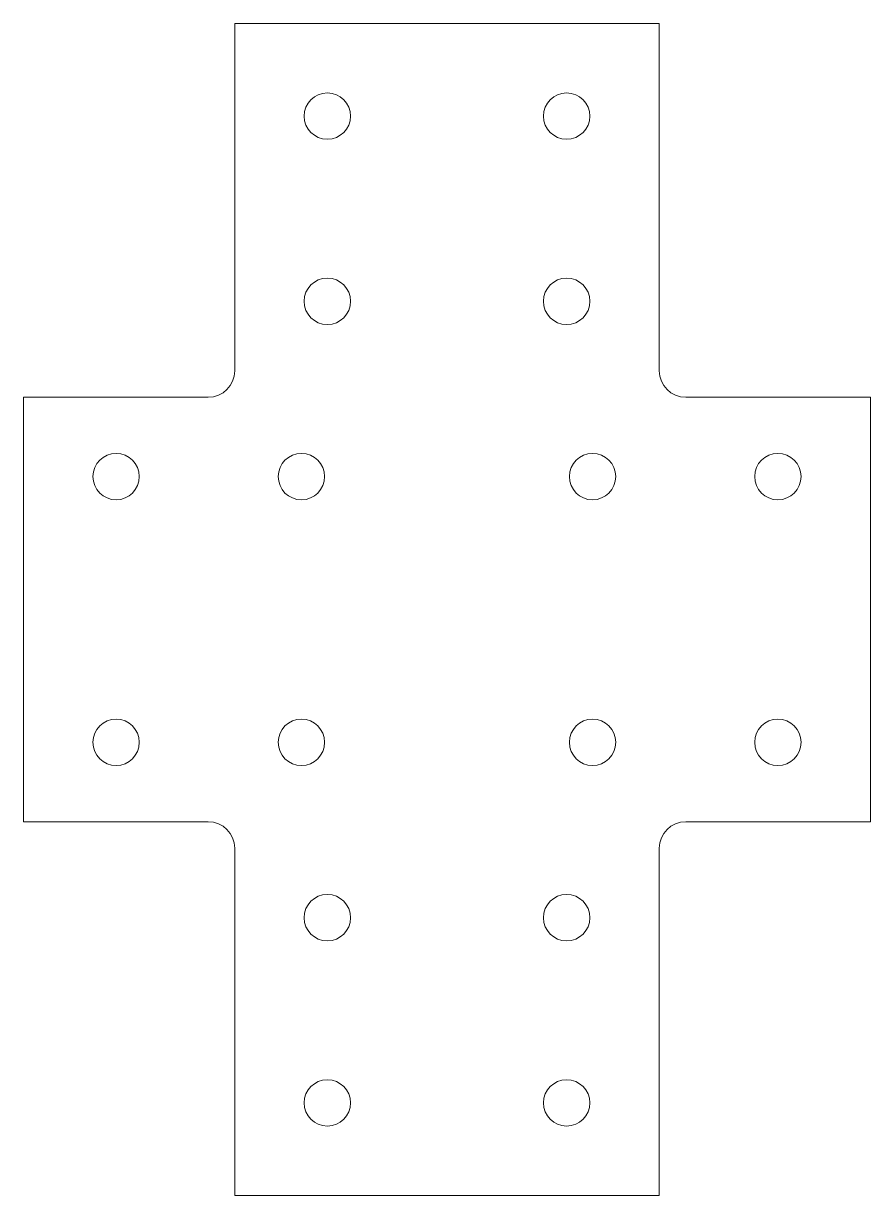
# Model space of a CAD drawing. Header units: inches. Extents: x 1 to 17, y 0.7 to 22.8.
import ezdxf

# ---------------------------------------------------------------- set-up
doc = ezdxf.new("R2010")
doc.units = ezdxf.units.IN
doc.header["$MEASUREMENT"] = 0

msp = doc.modelspace()

# ---------------------------------------------------------------- linework, layer by layer
at = {"color": 7, "linetype": 'Continuous', "lineweight": 15}
for p, q in [((5.005, 22.834), (5.005, 16.272)), ((13.025, 22.834), (5.005, 22.834)), ((13.025, 16.272), (13.025, 22.834)), ((1.015, 15.772), (1.015, 7.752)), ((4.505, 15.772), (1.015, 15.772)), ((17.015, 15.772), (13.525, 15.772)), ((17.015, 7.752), (17.015, 15.772)), ((1.015, 7.752), (4.505, 7.752)), ((13.525, 7.752), (17.015, 7.752)), ((5.005, 7.252), (5.005, 0.689)), ((13.025, 0.689), (13.025, 7.252)), ((5.005, 0.689), (13.025, 0.689))]:
    msp.add_line(p, q, dxfattribs=at)
for centre in [(6.755, 21.084), (11.275, 21.084), (6.755, 17.584), (11.275, 17.584), (2.765, 14.272), (6.265, 14.272), (11.765, 14.272), (15.265, 14.272), (2.765, 9.252), (6.265, 9.252), (11.765, 9.252), (15.265, 9.252), (6.755, 5.939), (11.275, 5.939), (6.755, 2.439), (11.275, 2.439)]:
    msp.add_circle(centre, 0.438, dxfattribs=at)
for centre, start, end in [((4.505, 16.272), 270, 0), ((13.525, 16.272), 180, 270), ((4.505, 7.252), 0, 90), ((13.525, 7.252), 90, 180)]:
    msp.add_arc(centre, 0.5, start, end, dxfattribs=at)

doc.saveas('drawing.dxf')
